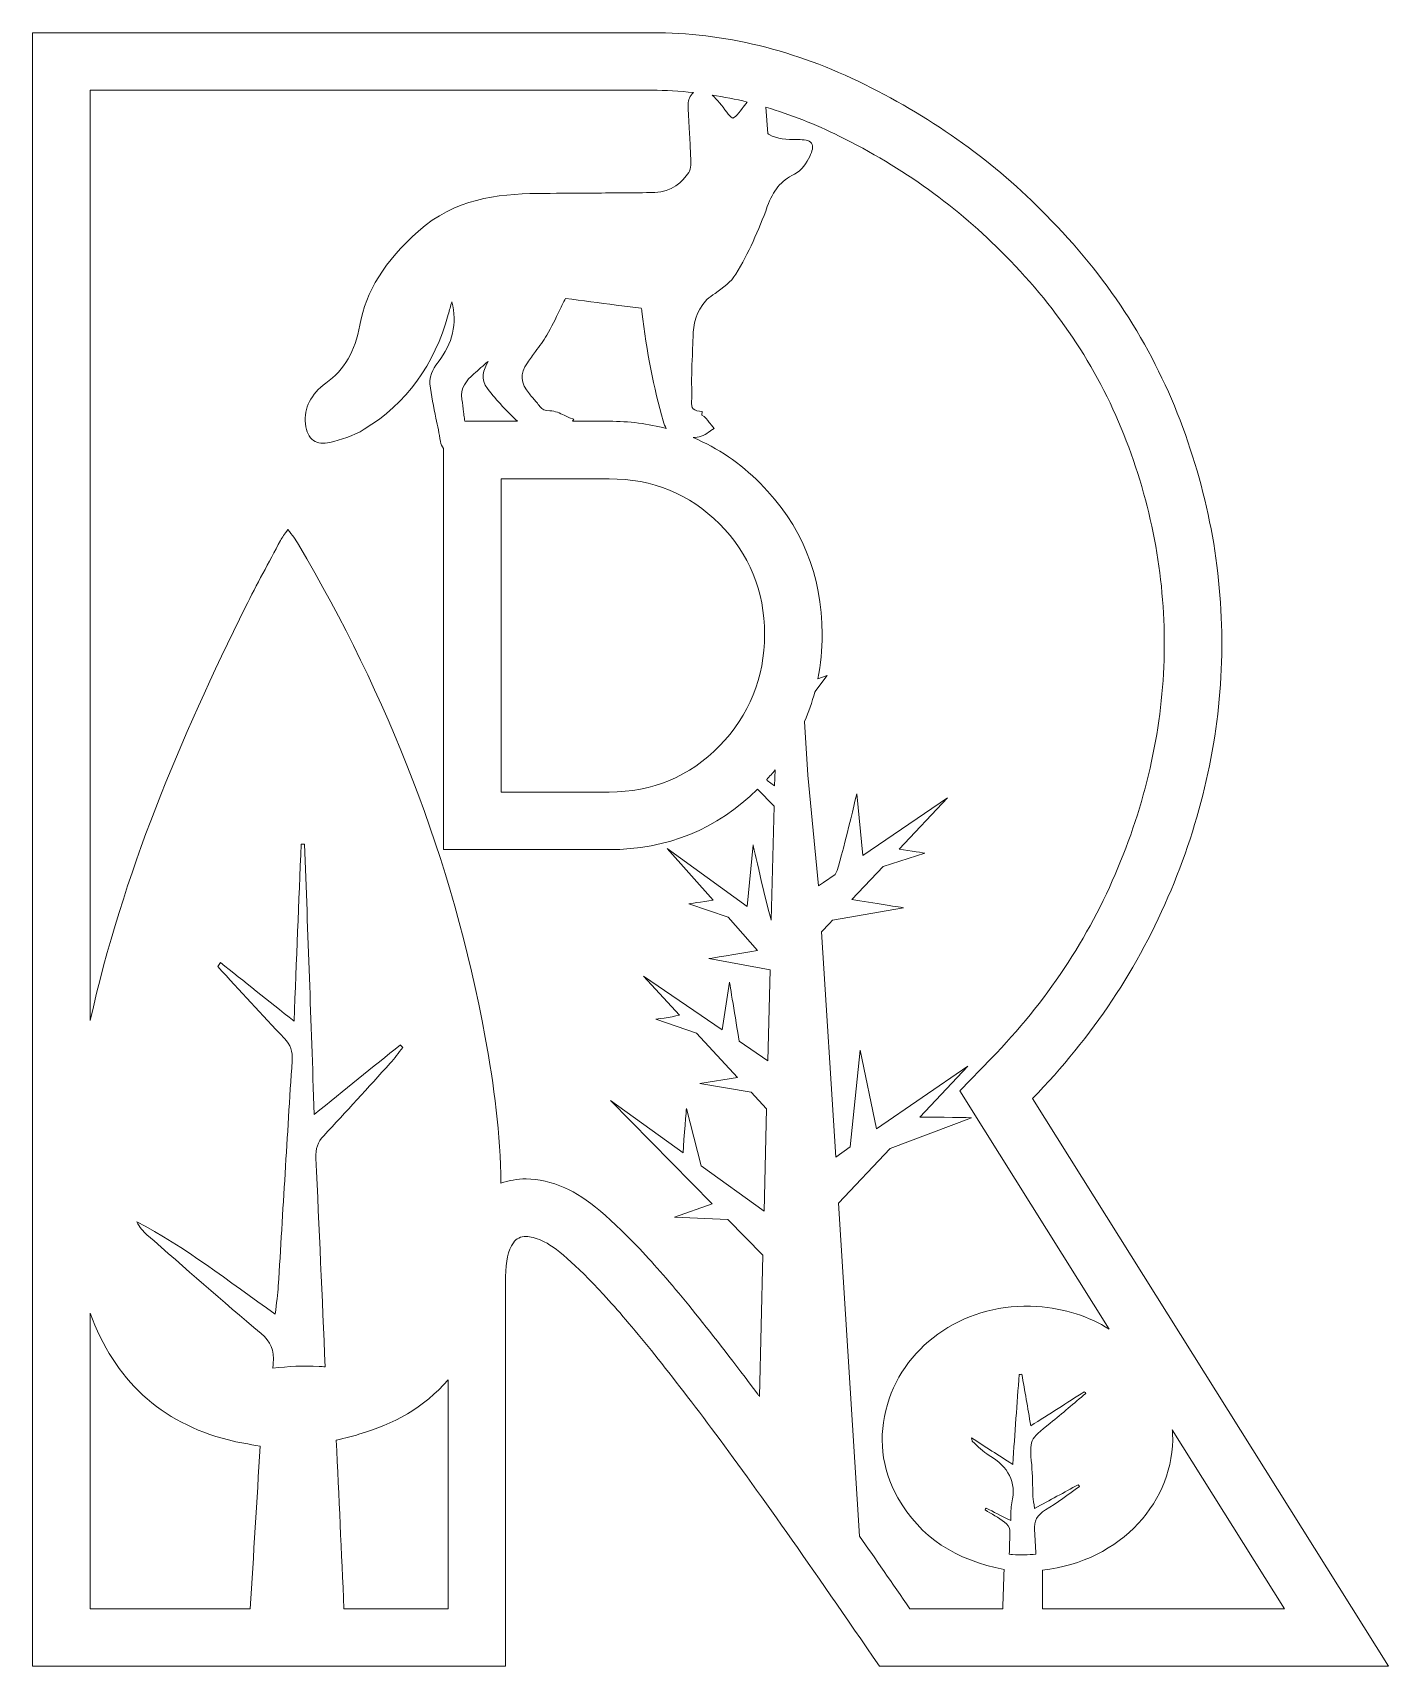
# Model space of a CAD drawing. Header units: millimetres. Extents: x 27 to 196, y -118 to -21.
# Drawn here: x 27 to 97.7, y -117.1 to -32 of the extents above; entities that cross this region are included whole.
import ezdxf

# ---------------------------------------------------------------- set-up
doc = ezdxf.new("R2010")
doc.units = ezdxf.units.MM
doc.header["$MEASUREMENT"] = 0
doc.layers.add('Layer 2', color=7, linetype='Continuous')

msp = doc.modelspace()

# ---------------------------------------------------------------- linework, layer by layer
at = {"layer": 'Layer 2', "lineweight": 0}
for points, knots in [([(79.18, -87.518), (82.311, -84.308), (84.718, -80.688), (86.403, -76.654), (88.086, -72.622), (88.967, -68.532), (89.046, -64.381), (89.123, -60.232), (88.401, -56.16), (86.873, -52.167), (85.346, -48.173), (83.016, -44.611), (79.885, -41.479), (77.223, -38.739), (74.072, -36.469), (70.43, -34.667), (66.79, -32.867), (63.09, -31.966), (59.333, -31.966), (59.333, -31.966), (27.034, -31.966), (27.034, -31.966), (27.034, -31.966), (27.034, -117.115), (27.034, -117.115), (27.034, -117.115), (51.698, -117.115), (51.698, -117.115), (51.698, -117.115), (51.698, -98.793), (51.698, -98.793), (51.698, -98.246), (51.698, -97.58), (51.698, -96.797), (51.698, -96.015), (51.833, -95.427), (52.109, -95.035), (52.261, -94.817), (52.48, -94.709), (52.765, -94.709), (52.993, -94.709), (53.264, -94.778), (53.577, -94.917), (54.282, -95.231), (55.357, -96.17), (56.807, -97.736), (58.255, -99.303), (60.134, -101.632), (62.445, -104.725), (64.753, -107.818), (67.671, -111.947), (71.195, -117.115), (71.195, -117.115), (97.737, -117.115), (97.737, -117.115), (97.737, -117.115), (79.18, -87.518), (79.18, -87.518)], [0, 0, 0, 0, 1, 1, 1, 2, 2, 2, 3, 3, 3, 4, 4, 4, 5, 5, 5, 6, 6, 6, 7, 7, 7, 8, 8, 8, 9, 9, 9, 10, 10, 10, 11, 11, 11, 12, 12, 12, 13, 13, 13, 14, 14, 14, 15, 15, 15, 16, 16, 16, 17, 17, 17, 18, 18, 18, 19, 19, 19, 19]), ([(59.008, -95.698), (57.191, -93.735), (55.931, -92.681), (54.792, -92.174), (54.085, -91.861), (53.422, -91.709), (52.765, -91.709), (52.307, -91.709), (51.867, -91.788), (51.457, -91.934), (51.429, -89.378), (51.101, -86.848), (50.64, -84.338), (48.928, -75.017), (45.535, -66.52), (40.905, -58.644), (40.753, -58.384), (40.561, -58.155), (40.347, -57.855), (40.175, -58.111), (40.053, -58.262), (39.961, -58.434), (39.349, -59.583), (38.72, -60.722), (38.138, -61.892), (34.736, -68.739), (31.749, -75.791), (30.034, -83.457), (30.034, -83.457), (30.034, -34.966), (30.034, -34.966), (30.034, -34.966), (59.333, -34.966), (59.333, -34.966), (60.052, -34.966), (60.771, -35.011), (61.491, -35.089), (61.324, -35.235), (61.209, -35.496), (61.213, -35.687), (61.221, -36.123), (61.249, -36.565), (61.277, -36.992), (61.301, -37.367), (61.326, -37.756), (61.337, -38.137), (61.339, -38.216), (61.344, -38.299), (61.349, -38.384), (61.368, -38.718), (61.388, -39.064), (61.254, -39.255), (60.927, -39.724), (60.353, -40.285), (59.477, -40.298), (58.343, -40.314), (57.189, -40.321), (56.072, -40.327), (56.072, -40.327), (56.015, -40.328), (56.015, -40.328), (55.145, -40.333), (54.245, -40.338), (53.36, -40.348), (51.251, -40.372), (49.04, -40.626), (47.151, -42.314), (45.387, -43.89), (44.416, -45.444), (44.095, -47.204), (43.843, -48.587), (43.297, -49.522), (42.324, -50.235), (41.541, -50.809), (41.183, -51.522), (41.261, -52.352), (41.3, -52.768), (41.442, -53.061), (41.683, -53.225), (41.902, -53.375), (42.189, -53.407), (42.535, -53.322), (43.067, -53.19), (43.752, -52.993), (44.327, -52.639), (46.519, -51.29), (47.994, -49.275), (48.712, -46.652), (48.772, -46.43), (48.835, -46.209), (48.899, -45.988), (49.181, -47.129), (48.943, -48.161), (48.178, -49.131), (48.062, -49.277), (47.689, -49.793), (47.748, -50.27), (47.822, -50.874), (47.947, -51.479), (48.069, -52.065), (48.151, -52.461), (48.236, -52.87), (48.303, -53.273), (48.329, -53.425), (48.387, -53.538), (48.462, -53.631), (48.462, -53.631), (48.462, -55.22), (48.462, -55.22), (48.462, -55.22), (48.462, -71.545), (48.462, -71.545), (48.462, -71.545), (48.462, -74.545), (48.462, -74.545), (48.462, -74.545), (51.462, -74.545), (51.462, -74.545), (51.462, -74.545), (57.1, -74.545), (57.1, -74.545), (60.121, -74.545), (62.722, -73.483), (64.84, -71.392), (64.84, -71.392), (65.704, -72.276), (65.704, -72.276), (65.704, -72.276), (65.557, -78.217), (65.557, -78.217), (65.266, -77.282), (64.606, -74.297), (64.606, -74.297), (64.606, -74.297), (64.302, -77.508), (64.302, -77.508), (64.302, -77.508), (60.133, -74.492), (60.133, -74.492), (60.133, -74.492), (62.519, -77.181), (62.519, -77.181), (61.959, -77.263), (61.247, -77.38), (61.247, -77.38), (61.247, -77.38), (63.307, -78.068), (63.307, -78.068), (63.307, -78.068), (64.841, -79.797), (64.841, -79.797), (63.841, -79.975), (62.301, -80.225), (62.301, -80.225), (62.301, -80.225), (65.492, -80.815), (65.492, -80.815), (65.492, -80.815), (65.375, -85.547), (65.375, -85.547), (65.375, -85.547), (63.878, -84.532), (63.878, -84.532), (63.701, -83.397), (63.376, -81.448), (63.376, -81.448), (63.376, -81.448), (63.001, -83.938), (63.001, -83.938), (63.001, -83.938), (58.888, -81.15), (58.888, -81.15), (58.888, -81.15), (60.77, -83.172), (60.77, -83.172), (60.31, -83.29), (59.528, -83.388), (59.528, -83.388), (59.528, -83.388), (61.653, -84.121), (61.653, -84.121), (61.653, -84.121), (63.793, -86.421), (63.793, -86.421), (63.793, -86.421), (61.826, -86.744), (61.826, -86.744), (61.826, -86.744), (64.51, -87.191), (64.51, -87.191), (64.51, -87.191), (65.313, -88.054), (65.313, -88.054), (65.313, -88.054), (65.18, -93.385), (65.18, -93.385), (65.18, -93.385), (61.904, -91.031), (61.904, -91.031), (61.904, -91.031), (61.13, -88.048), (61.13, -88.048), (61.13, -88.048), (60.991, -89.557), (60.953, -90.347), (60.953, -90.347), (57.169, -87.629), (57.169, -87.629), (57.169, -87.629), (62.479, -93.012), (62.479, -93.012), (62.479, -93.012), (60.503, -93.7), (60.503, -93.7), (60.503, -93.7), (63.282, -93.825), (63.282, -93.825), (63.282, -93.825), (65.123, -95.692), (65.123, -95.692), (65.123, -95.692), (64.941, -103.054), (64.941, -103.054), (64.91, -103.013), (64.878, -102.97), (64.848, -102.929), (62.454, -99.725), (60.544, -97.361), (59.008, -95.698)], [0, 0, 0, 0, 1, 1, 1, 2, 2, 2, 3, 3, 3, 4, 4, 4, 5, 5, 5, 6, 6, 6, 7, 7, 7, 8, 8, 8, 9, 9, 9, 10, 10, 10, 11, 11, 11, 12, 12, 12, 13, 13, 13, 14, 14, 14, 15, 15, 15, 16, 16, 16, 17, 17, 17, 18, 18, 18, 19, 19, 19, 20, 20, 20, 21, 21, 21, 22, 22, 22, 23, 23, 23, 24, 24, 24, 25, 25, 25, 26, 26, 26, 27, 27, 27, 28, 28, 28, 29, 29, 29, 30, 30, 30, 31, 31, 31, 32, 32, 32, 33, 33, 33, 34, 34, 34, 35, 35, 35, 36, 36, 36, 37, 37, 37, 38, 38, 38, 39, 39, 39, 40, 40, 40, 41, 41, 41, 42, 42, 42, 43, 43, 43, 44, 44, 44, 45, 45, 45, 46, 46, 46, 47, 47, 47, 48, 48, 48, 49, 49, 49, 50, 50, 50, 51, 51, 51, 52, 52, 52, 53, 53, 53, 54, 54, 54, 55, 55, 55, 56, 56, 56, 57, 57, 57, 58, 58, 58, 59, 59, 59, 60, 60, 60, 61, 61, 61, 62, 62, 62, 63, 63, 63, 64, 64, 64, 65, 65, 65, 66, 66, 66, 67, 67, 67, 68, 68, 68, 69, 69, 69, 70, 70, 70, 71, 71, 71, 72, 72, 72, 73, 73, 73, 74, 74, 74, 75, 75, 75, 76, 76, 76, 76]), ([(64.297, -35.581), (64.194, -35.697), (64.108, -35.815), (64.029, -35.923), (63.916, -36.079), (63.809, -36.226), (63.682, -36.329), (63.682, -36.329), (63.558, -36.43), (63.558, -36.43), (63.434, -36.356), (63.33, -36.252), (63.232, -36.109), (62.991, -35.759), (62.737, -35.462), (62.475, -35.221), (63.083, -35.316), (63.691, -35.431), (64.297, -35.581)], [0, 0, 0, 0, 1, 1, 1, 2, 2, 2, 3, 3, 3, 4, 4, 4, 5, 5, 5, 6, 6, 6, 6]), ([(70.159, -110.328), (70.159, -110.328), (69.066, -92.972), (69.066, -92.972), (69.066, -92.972), (71.748, -90.131), (71.748, -90.131), (71.748, -90.131), (76, -88.522), (76, -88.522), (76, -88.522), (74.256, -88.479), (73.299, -88.489), (73.299, -88.489), (75.813, -85.826), (75.813, -85.826), (75.813, -85.826), (71.048, -89.103), (71.048, -89.103), (71.048, -89.103), (70.184, -85.005), (70.184, -85.005), (70.184, -85.005), (69.677, -90.045), (69.677, -90.045), (69.677, -90.045), (68.914, -90.57), (68.914, -90.57), (68.914, -90.57), (68.175, -78.836), (68.175, -78.836), (68.175, -78.836), (68.593, -78.391), (68.593, -78.391), (68.593, -78.391), (68.753, -78.22), (68.753, -78.22), (68.753, -78.22), (72.448, -77.575), (72.448, -77.575), (72.448, -77.575), (70.819, -77.325), (69.761, -77.147), (69.761, -77.147), (71.384, -75.418), (71.384, -75.418), (71.384, -75.418), (73.562, -74.729), (73.562, -74.729), (73.562, -74.729), (72.81, -74.612), (72.217, -74.531), (72.217, -74.531), (74.741, -71.842), (74.741, -71.842), (74.741, -71.842), (70.331, -74.858), (70.331, -74.858), (70.331, -74.858), (70.01, -71.647), (70.01, -71.647), (70.01, -71.647), (69.056, -75.73), (68.886, -75.846), (68.886, -75.846), (68.271, -76.266), (68.271, -76.266), (68.271, -76.266), (68.024, -76.435), (68.024, -76.435), (68.024, -76.435), (67.468, -70.674), (67.468, -70.674), (67.468, -70.674), (67.291, -67.866), (67.291, -67.866), (67.506, -67.373), (67.683, -66.864), (67.822, -66.339), (67.822, -66.339), (67.887, -66.25), (67.887, -66.25), (67.887, -66.25), (68.461, -65.468), (68.461, -65.468), (68.461, -65.468), (67.983, -65.644), (67.983, -65.644), (68.13, -64.899), (68.205, -64.126), (68.205, -63.324), (68.205, -60.242), (67.119, -57.592), (64.976, -55.447), (63.929, -54.401), (62.76, -53.608), (61.479, -53.07), (61.625, -53.056), (61.765, -53.034), (61.899, -53.002), (62.049, -52.967), (62.17, -52.876), (62.277, -52.795), (62.317, -52.765), (62.357, -52.735), (62.398, -52.709), (62.398, -52.709), (62.582, -52.591), (62.582, -52.591), (62.582, -52.591), (62.439, -52.429), (62.439, -52.429), (62.399, -52.385), (62.36, -52.331), (62.321, -52.279), (62.22, -52.142), (62.105, -51.987), (61.933, -51.907), (61.933, -51.907), (61.945, -51.715), (61.945, -51.715), (61.945, -51.715), (61.811, -51.698), (61.811, -51.698), (61.378, -51.646), (61.375, -51.436), (61.407, -51.038), (61.416, -50.934), (61.424, -50.835), (61.418, -50.739), (61.38, -50.095), (61.409, -49.432), (61.438, -48.788), (61.445, -48.609), (61.453, -48.43), (61.46, -48.251), (61.462, -48.187), (61.464, -48.123), (61.466, -48.059), (61.466, -48.059), (61.466, -48.049), (61.466, -48.049), (61.485, -47.414), (61.504, -46.756), (61.982, -46.139), (61.982, -46.139), (62.187, -45.876), (62.187, -45.876), (62.325, -45.767), (62.476, -45.661), (62.622, -45.557), (63.036, -45.266), (63.464, -44.964), (63.711, -44.547), (64.354, -43.464), (64.905, -42.28), (65.347, -41.028), (65.642, -40.197), (66.064, -39.692), (66.759, -39.339), (67.137, -39.148), (67.422, -38.737), (67.563, -38.417), (67.684, -38.145), (67.774, -37.904), (67.648, -37.725), (67.524, -37.546), (67.273, -37.536), (66.932, -37.541), (66.348, -37.552), (65.855, -37.505), (65.442, -37.273), (65.442, -37.273), (65.444, -37.273), (65.444, -37.273), (65.444, -37.273), (65.418, -37.259), (65.418, -37.259), (65.4, -37.249), (65.383, -37.238), (65.367, -37.228), (65.367, -37.228), (65.27, -35.849), (65.27, -35.849), (66.555, -36.23), (67.834, -36.73), (69.1, -37.356), (72.417, -38.997), (75.322, -41.087), (77.734, -43.57), (77.734, -43.57), (77.748, -43.585), (77.748, -43.585), (77.748, -43.585), (77.763, -43.6), (77.763, -43.6), (80.581, -46.419), (82.704, -49.662), (84.071, -53.238), (85.452, -56.847), (86.116, -60.577), (86.047, -64.324), (85.975, -68.074), (85.164, -71.834), (83.635, -75.498), (82.105, -79.162), (79.883, -82.501), (77.033, -85.424), (77.033, -85.424), (75.385, -87.113), (75.385, -87.113), (75.385, -87.113), (76.638, -89.112), (76.638, -89.112), (76.638, -89.112), (83.174, -99.536), (83.174, -99.536), (82.133, -98.89), (80.871, -98.454), (79.404, -98.357), (75.793, -98.117), (72.542, -100.273), (71.61, -103.467), (71.121, -105.14), (71.288, -106.779), (72.155, -108.324), (73.311, -110.385), (75.193, -111.597), (77.7, -112.063), (77.674, -112.753), (77.649, -113.434), (77.624, -114.115), (77.624, -114.115), (72.778, -114.115), (72.778, -114.115), (71.864, -112.783), (70.992, -111.521), (70.159, -110.328)], [0, 0, 0, 0, 1, 1, 1, 2, 2, 2, 3, 3, 3, 4, 4, 4, 5, 5, 5, 6, 6, 6, 7, 7, 7, 8, 8, 8, 9, 9, 9, 10, 10, 10, 11, 11, 11, 12, 12, 12, 13, 13, 13, 14, 14, 14, 15, 15, 15, 16, 16, 16, 17, 17, 17, 18, 18, 18, 19, 19, 19, 20, 20, 20, 21, 21, 21, 22, 22, 22, 23, 23, 23, 24, 24, 24, 25, 25, 25, 26, 26, 26, 27, 27, 27, 28, 28, 28, 29, 29, 29, 30, 30, 30, 31, 31, 31, 32, 32, 32, 33, 33, 33, 34, 34, 34, 35, 35, 35, 36, 36, 36, 37, 37, 37, 38, 38, 38, 39, 39, 39, 40, 40, 40, 41, 41, 41, 42, 42, 42, 43, 43, 43, 44, 44, 44, 45, 45, 45, 46, 46, 46, 47, 47, 47, 48, 48, 48, 49, 49, 49, 50, 50, 50, 51, 51, 51, 52, 52, 52, 53, 53, 53, 54, 54, 54, 55, 55, 55, 56, 56, 56, 57, 57, 57, 58, 58, 58, 59, 59, 59, 60, 60, 60, 61, 61, 61, 62, 62, 62, 63, 63, 63, 64, 64, 64, 65, 65, 65, 66, 66, 66, 67, 67, 67, 68, 68, 68, 69, 69, 69, 70, 70, 70, 71, 71, 71, 72, 72, 72, 73, 73, 73, 74, 74, 74, 75, 75, 75, 76, 76, 76, 77, 77, 77, 78, 78, 78, 79, 79, 79, 79]), ([(57.1, -52.22), (57.1, -52.22), (55.188, -52.22), (55.188, -52.22), (55.188, -52.22), (55.253, -52.117), (55.253, -52.117), (55.253, -52.117), (55.039, -52.034), (55.039, -52.034), (54.944, -51.997), (54.847, -51.951), (54.751, -51.905), (54.529, -51.799), (54.278, -51.678), (54.012, -51.677), (53.744, -51.677), (53.623, -51.624), (53.492, -51.452), (53.376, -51.3), (53.251, -51.155), (53.128, -51.013), (53.065, -50.941), (53.002, -50.868), (52.941, -50.795), (52.467, -50.228), (52.439, -49.771), (52.839, -49.166), (52.97, -48.968), (53.118, -48.772), (53.26, -48.581), (53.462, -48.311), (53.671, -48.032), (53.846, -47.734), (54.092, -47.314), (54.302, -46.879), (54.528, -46.412), (54.621, -46.219), (54.717, -46.021), (54.818, -45.819), (55.696, -45.933), (56.576, -46.047), (57.459, -46.161), (57.459, -46.161), (58.772, -46.331), (58.772, -46.331), (58.79, -46.389), (58.806, -46.444), (58.812, -46.497), (59.062, -48.627), (59.423, -50.493), (59.914, -52.203), (59.958, -52.355), (60.013, -52.485), (60.079, -52.596), (59.137, -52.348), (58.144, -52.22), (57.1, -52.22)], [0, 0, 0, 0, 1, 1, 1, 2, 2, 2, 3, 3, 3, 4, 4, 4, 5, 5, 5, 6, 6, 6, 7, 7, 7, 8, 8, 8, 9, 9, 9, 10, 10, 10, 11, 11, 11, 12, 12, 12, 13, 13, 13, 14, 14, 14, 15, 15, 15, 16, 16, 16, 17, 17, 17, 18, 18, 18, 19, 19, 19, 19]), ([(49.573, -52.22), (49.564, -52.173), (49.556, -52.121), (49.548, -52.062), (49.535, -51.957), (49.523, -51.852), (49.51, -51.738), (49.485, -51.523), (49.459, -51.3), (49.423, -51.08), (49.324, -50.475), (49.663, -50.084), (50.044, -49.751), (50.292, -49.535), (50.538, -49.317), (50.783, -49.099), (50.558, -49.535), (50.363, -50.02), (50.752, -50.519), (51.248, -51.156), (51.805, -51.732), (52.312, -52.22), (52.312, -52.22), (51.462, -52.22), (51.462, -52.22), (51.462, -52.22), (49.573, -52.22), (49.573, -52.22)], [0, 0, 0, 0, 1, 1, 1, 2, 2, 2, 3, 3, 3, 4, 4, 4, 5, 5, 5, 6, 6, 6, 7, 7, 7, 8, 8, 8, 9, 9, 9, 9]), ([(62.856, -69.138), (61.288, -70.743), (59.371, -71.545), (57.1, -71.545), (57.1, -71.545), (51.462, -71.545), (51.462, -71.545), (51.462, -71.545), (51.462, -55.22), (51.462, -55.22), (51.462, -55.22), (57.1, -55.22), (57.1, -55.22), (59.371, -55.22), (61.288, -56.004), (62.856, -57.569), (64.421, -59.136), (65.205, -61.054), (65.205, -63.324), (65.205, -65.596), (64.421, -67.534), (62.856, -69.138)], [0, 0, 0, 0, 1, 1, 1, 2, 2, 2, 3, 3, 3, 4, 4, 4, 5, 5, 5, 6, 6, 6, 7, 7, 7, 7]), ([(65.751, -70.394), (65.751, -70.394), (65.73, -71.23), (65.73, -71.23), (65.73, -71.23), (65.333, -70.947), (65.333, -70.947), (65.333, -70.947), (65.322, -70.891), (65.322, -70.891), (65.47, -70.728), (65.614, -70.562), (65.751, -70.394)], [0, 0, 0, 0, 1, 1, 1, 2, 2, 2, 3, 3, 3, 4, 4, 4, 4]), ([(40.163, -84.384), (38.99, -83.153), (37.842, -81.89), (36.685, -80.639), (36.733, -80.569), (36.78, -80.5), (36.827, -80.43), (38.061, -81.414), (39.295, -82.398), (40.665, -83.491), (40.794, -80.301), (40.916, -77.278), (41.038, -74.256), (41.098, -74.259), (41.157, -74.261), (41.216, -74.264), (41.3, -76.585), (41.385, -78.906), (41.468, -81.227), (41.55, -83.524), (41.63, -85.821), (41.719, -88.354), (43.311, -87.066), (44.76, -85.894), (46.21, -84.721), (46.251, -84.77), (46.292, -84.819), (46.333, -84.868), (46.116, -85.139), (45.912, -85.425), (45.681, -85.679), (44.532, -86.946), (43.384, -88.216), (42.215, -89.46), (41.899, -89.796), (41.782, -90.135), (41.805, -90.636), (41.974, -94.261), (42.132, -97.887), (42.29, -101.512), (42.186, -101.497), (42.081, -101.483), (41.973, -101.479), (41.159, -101.441), (40.36, -101.482), (39.564, -101.57), (39.569, -101.49), (39.574, -101.41), (39.579, -101.329), (39.627, -100.632), (39.462, -100.194), (38.943, -99.762), (36.935, -98.088), (34.972, -96.343), (32.995, -94.619), (32.791, -94.441), (32.612, -94.226), (32.464, -93.952), (34.979, -95.231), (37.225, -97.046), (39.685, -98.755), (39.751, -98.161), (39.819, -97.728), (39.845, -97.292), (40.086, -93.379), (40.31, -89.465), (40.567, -85.553), (40.6, -85.046), (40.482, -84.72), (40.163, -84.384)], [0, 0, 0, 0, 1, 1, 1, 2, 2, 2, 3, 3, 3, 4, 4, 4, 5, 5, 5, 6, 6, 6, 7, 7, 7, 8, 8, 8, 9, 9, 9, 10, 10, 10, 11, 11, 11, 12, 12, 12, 13, 13, 13, 14, 14, 14, 15, 15, 15, 16, 16, 16, 17, 17, 17, 18, 18, 18, 19, 19, 19, 20, 20, 20, 21, 21, 21, 22, 22, 22, 23, 23, 23, 23]), ([(30.034, -98.701), (31.287, -102.169), (33.714, -104.426), (37.239, -105.313), (37.767, -105.447), (38.305, -105.53), (38.898, -105.648), (38.726, -108.489), (38.556, -111.288), (38.384, -114.115), (38.384, -114.115), (30.034, -114.115), (30.034, -114.115), (30.034, -114.115), (30.034, -98.701), (30.034, -98.701)], [0, 0, 0, 0, 1, 1, 1, 2, 2, 2, 3, 3, 3, 4, 4, 4, 5, 5, 5, 5]), ([(43.271, -114.115), (43.137, -111.171), (43.005, -108.271), (42.871, -105.33), (43.343, -105.207), (43.7, -105.123), (44.053, -105.02), (45.839, -104.499), (47.442, -103.64), (48.698, -102.174), (48.698, -102.174), (48.698, -114.115), (48.698, -114.115), (48.698, -114.115), (43.271, -114.115), (43.271, -114.115)], [0, 0, 0, 0, 1, 1, 1, 2, 2, 2, 3, 3, 3, 4, 4, 4, 5, 5, 5, 5]), ([(76.919, -106.124), (76.592, -105.93), (76.332, -105.643), (76.045, -105.395), (76.025, -105.378), (76.029, -105.338), (76, -105.213), (76.724, -105.677), (77.384, -106.101), (78.145, -106.589), (78.262, -104.95), (78.372, -103.424), (78.482, -101.898), (78.53, -101.897), (78.578, -101.895), (78.626, -101.894), (78.775, -102.756), (78.925, -103.619), (79.091, -104.58), (80.067, -103.958), (80.974, -103.38), (81.881, -102.801), (81.906, -102.83), (81.932, -102.858), (81.957, -102.887), (81.341, -103.403), (80.734, -103.93), (80.107, -104.434), (79.013, -105.313), (79.017, -105.307), (79.135, -106.613), (79.185, -107.159), (79.177, -107.71), (79.204, -108.259), (79.213, -108.439), (79.251, -108.619), (79.287, -108.885), (80.1, -108.445), (80.83, -108.049), (81.561, -107.654), (81.584, -107.683), (81.606, -107.713), (81.629, -107.743), (81.04, -108.153), (80.473, -108.593), (79.857, -108.966), (79.41, -109.235), (79.255, -109.543), (79.287, -110.028), (79.314, -110.441), (79.337, -110.854), (79.358, -111.267), (78.951, -111.314), (78.539, -111.321), (78.13, -111.29), (78.075, -111.286), (78.02, -111.28), (77.965, -111.275), (77.981, -110.863), (77.997, -110.451), (77.998, -110.039), (77.999, -109.889), (77.858, -109.697), (77.72, -109.595), (77.401, -109.361), (77.043, -109.169), (76.701, -108.96), (76.719, -108.929), (76.738, -108.899), (76.756, -108.869), (77.146, -109.066), (77.536, -109.264), (78.04, -109.519), (78.061, -109.147), (78.036, -108.859), (78.1, -108.589), (78.359, -107.501), (77.916, -106.718), (76.919, -106.124)], [0, 0, 0, 0, 1, 1, 1, 2, 2, 2, 3, 3, 3, 4, 4, 4, 5, 5, 5, 6, 6, 6, 7, 7, 7, 8, 8, 8, 9, 9, 9, 10, 10, 10, 11, 11, 11, 12, 12, 12, 13, 13, 13, 14, 14, 14, 15, 15, 15, 16, 16, 16, 17, 17, 17, 18, 18, 18, 19, 19, 19, 20, 20, 20, 21, 21, 21, 22, 22, 22, 23, 23, 23, 24, 24, 24, 25, 25, 25, 26, 26, 26, 26]), ([(79.698, -112.101), (83.828, -111.643), (86.613, -108.457), (86.487, -104.997), (86.485, -104.929), (86.475, -104.861), (86.47, -104.793), (86.47, -104.793), (92.315, -114.115), (92.315, -114.115), (92.315, -114.115), (79.698, -114.115), (79.698, -114.115), (79.698, -114.115), (79.698, -112.101), (79.698, -112.101)], [0, 0, 0, 0, 1, 1, 1, 2, 2, 2, 3, 3, 3, 4, 4, 4, 5, 5, 5, 5])]:
    msp.add_open_spline(points, degree=3, knots=knots, dxfattribs=at)

doc.saveas('drawing.dxf')
